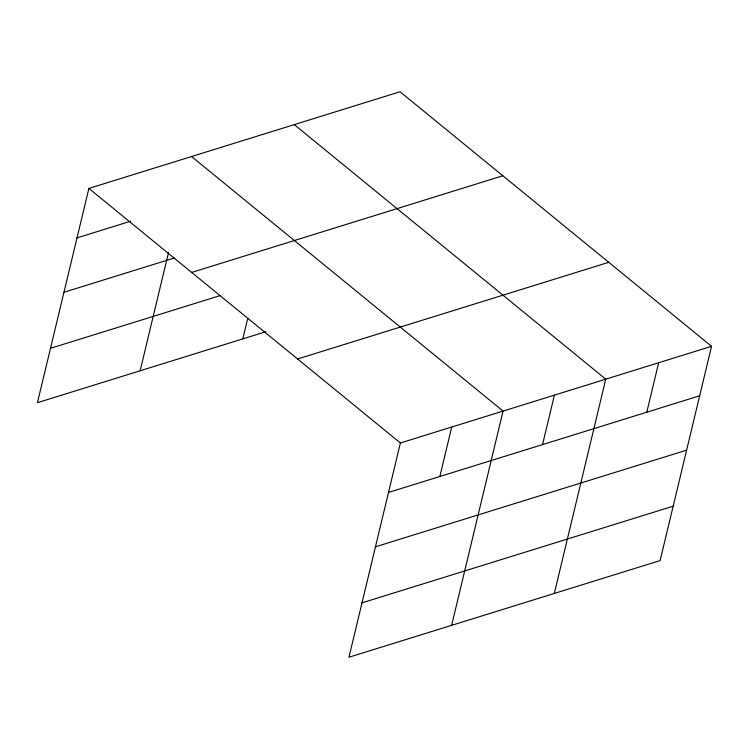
<?xml version="1.0" encoding="UTF-8"?>
<svg xmlns="http://www.w3.org/2000/svg" width="749" height="749" viewBox="0 0 749 749"><rect width="100%" height="100%" fill="white"/><g stroke="black" fill="none" stroke-linecap="round" stroke-linejoin="round"><path stroke-width="1.12" d="M711.55 346.319L400.387 442.977L348.95 657.238L660.112 560.58L711.55 346.319L400.05 91.762L88.888 188.42L37.45 402.681L265.961 331.695M140.138 370.783L168.544 252.441M242.816 338.885L247.713 318.494M439.85 476.486L451.731 427.024M451.628 625.34L503.066 411.079L191.575 156.522M542.538 444.597L554.41 395.135M554.316 593.442L605.754 379.181L294.254 124.624M646.78 412.212L658.652 362.75M77.016 237.882L130.588 221.245M63.955 292.269L174.451 257.946M191.688 272.43L502.851 175.762M50.511 348.304L220.159 295.602M297.596 358.977L608.759 262.319M388.516 492.439L699.678 395.781M375.455 546.826L686.618 450.168M362.001 602.851L673.164 506.193M88.888 188.42L400.387 442.977"/></g></svg>
